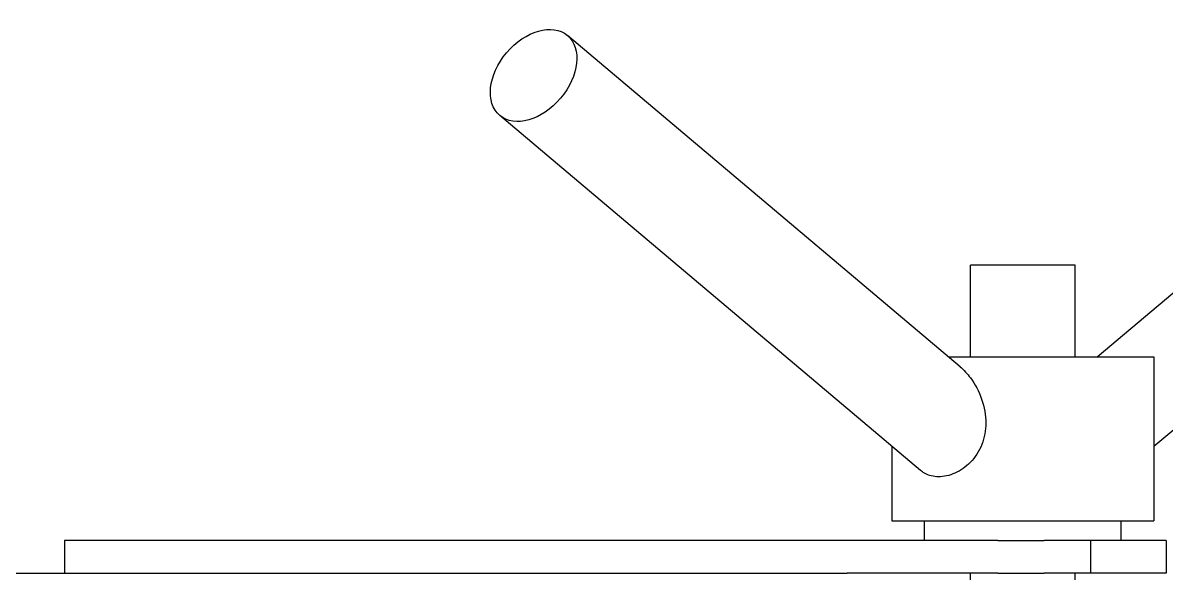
# Model space of a CAD drawing. Header units: millimetres. Extents: x 0 to 100323, y 0 to 59400.
# Drawn here: x 20743.9 to 20918.4, y 51313.5 to 51397.5 of the extents above; entities that cross this region are included whole.
import ezdxf

# ---------------------------------------------------------------- set-up
doc = ezdxf.new("R2010")
doc.units = ezdxf.units.MM
doc.header["$LTSCALE"] = 100
doc.layers.add('Visible', color=7, linetype='Continuous', lineweight=25)

msp = doc.modelspace()

# ---------------------------------------------------------------- linework, layer by layer
at = {"layer": 'Visible'}
for p, q in [((20886.95, 51345.04), (20827, 51395.61)), ((20907.87, 51346.53), (20966.05, 51395.61)), ((20880.89, 51329.21), (20816.68, 51383.38)), ((20916.52, 51332.9), (20976.37, 51383.38)), ((20904.52, 51360.53), (20888.52, 51360.53)), ((20888.52, 51346.53), (20888.52, 51360.53)), ((20904.52, 51346.53), (20904.52, 51360.53)), ((20885.18, 51346.53), (20916.52, 51346.53)), ((20916.52, 51346.53), (20916.52, 51321.53)), ((20876.52, 51332.9), (20876.52, 51321.53)), ((20876.52, 51321.53), (20916.52, 51321.53)), ((20881.52, 51318.53), (20881.52, 51321.53)), ((20911.52, 51318.53), (20911.52, 51321.53)), ((20750.23, 51318.53), (20750.23, 51313.53)), ((20892.71, 51318.53), (20750.23, 51318.53)), ((20892.71, 51318.53), (20899.76, 51318.53)), ((20906.83, 51318.53), (20899.76, 51318.53)), ((20906.83, 51318.53), (20906.83, 51313.53)), ((20911.5, 51318.53), (20906.83, 51318.53)), ((20918.4, 51318.53), (20911.5, 51318.53)), ((20918.4, 51318.53), (20918.4, 51313.53)), ((20568.26, 51313.53), (20869.73, 51313.53)), ((20892.71, 51313.53), (20869.73, 51313.53)), ((20888.52, 51249.34), (20888.52, 51313.53)), ((20892.71, 51313.53), (20899.76, 51313.53)), ((20906.83, 51313.53), (20899.76, 51313.53)), ((20904.52, 51235.53), (20904.52, 51313.53)), ((20918.4, 51313.53), (20906.83, 51313.53))]:
    msp.add_line(p, q, dxfattribs=at)
msp.add_ellipse((20821.84, 51389.5), major_axis=(-5.16, -6.11), ratio=0.673411, dxfattribs=at)
msp.add_open_spline([(20886.95, 51345.04), (20887.53, 51344.54), (20888.07, 51343.95), (20889.21, 51342.4), (20889.81, 51341.28), (20890.65, 51338.89), (20890.87, 51337.62), (20890.87, 51335.36), (20890.68, 51334.21), (20889.86, 51332.11), (20889.22, 51331.17), (20887.83, 51329.75), (20887, 51329.18), (20885.31, 51328.42), (20884.44, 51328.24), (20882.9, 51328.24), (20882.14, 51328.42), (20881.28, 51328.92), (20881.08, 51329.06), (20880.9, 51329.21)], degree=3, knots=[1.784869, 1.784869, 1.784869, 1.784869, 2.022068, 2.022068, 2.378652, 2.378652, 2.735236, 2.735236, 3.057187, 3.057187, 3.379138, 3.379138, 3.679571, 3.679571, 3.980005, 3.980005, 4.280438, 4.280438, 4.375277, 4.375277, 4.375277, 4.375277], dxfattribs=at)

doc.saveas('drawing.dxf')
